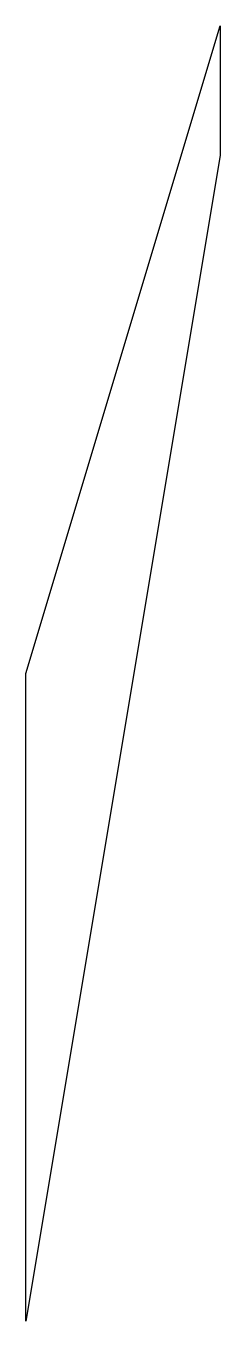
# Model space of a CAD drawing. Header units: metres. Extents: x -50 to -20, y 0 to 200.
import ezdxf

# ---------------------------------------------------------------- set-up
doc = ezdxf.new("R2010")
doc.units = ezdxf.units.M

msp = doc.modelspace()

# ---------------------------------------------------------------- linework, layer by layer
at = {"layer": 'PARAMETRIX'}
for p, q in [((-50, 100), (-20, 200)), ((-20, 200), (-20, 180)), ((-20, 180), (-50, 0)), ((-50, 0), (-50, 100))]:
    msp.add_line(p, q, dxfattribs=at)

doc.saveas('drawing.dxf')
